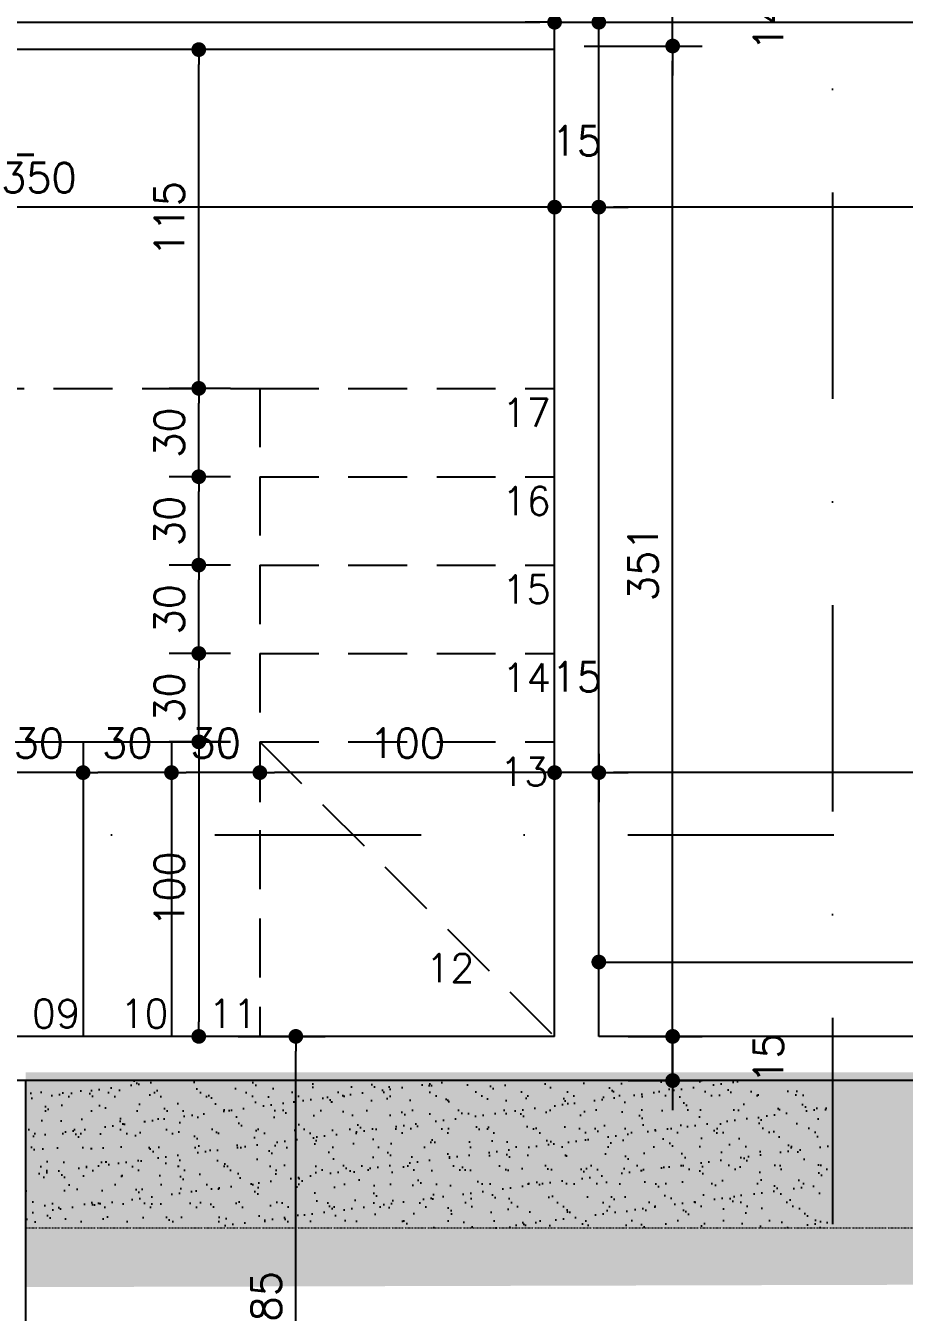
# Model space of a CAD drawing. Header units: inches. Extents: x 580771 to 672494, y 7715997 to 7829530.
# Drawn here: x 653382.7 to 653680.8, y 7728290 to 7728726.7 of the extents above; entities that cross this region are included whole.
import ezdxf

# ---------------------------------------------------------------- set-up
doc = ezdxf.new("R2010")
doc.units = ezdxf.units.IN
doc.header["$MEASUREMENT"] = 0
doc.header["$PDMODE"] = 2
doc.linetypes.add('DASHDOTX2', pattern=[2, 1, -0.5, 0, -0.5])
doc.linetypes.add('DASHED2', pattern=[0.375, 0.25, -0.125])
for name, color, linetype in [('04', 4, 'Continuous'), ('1-ARQ-2', 2, 'Continuous'), ('ARQ-2', 2, 'Continuous'), ('Layer1', 1, 'Continuous'), ('Layer3', 3, 'Continuous'), ('NIVEL', 2, 'Continuous'), ('P01', 1, 'Continuous'), ('parede', 6, 'Continuous'), ('VEGETAÇÃO1', 96, 'Continuous')]:
    doc.layers.add(name, color=color, linetype=linetype)
doc.layers.add('MURO', color=3, linetype='Continuous', lineweight=0)
doc.styles.add('R80E50', font='romans.shx', dxfattribs={"height": 10})
doc.styles.add('ROMANS', font='romans', dxfattribs={"height": 0.2})
doc.dimstyles.new('ARQ50', dxfattribs={"dimscale": 50, "dimtxt": 10, "dimasz": 0.1, "dimexe": 0.2, "dimexo": 0.2, "dimgap": 0.1, "dimtad": 1, "dimdec": 0, "dimzin": 12, "dimdsep": 46, "dimtxsty": 'R80E50', "dimblk1": 'DOT', "dimblk2": 'DOT', "dimsah": 1, "dimcen": 0.4, "dimclrd": 15, "dimclre": 15, "dimclrt": 3, "dimadec": 0, "dimazin": 0, "dimtfac": 1, "dimtdec": 0, "dimtmove": 2, "dimatfit": 3, "dimldrblk": 'DOT', "dimfxl": 0.2, "dimtolj": 1, "dimtzin": 12, "dimarcsym": 0})
pattern_1 = [(37.5, (0, -41893.459), (-0.3149667905, 9.634118845), [0, -7.6, 0, -8.5, 0, -8.125]), (7.5, (0, -41893.459), (8.848883526, 14.110730326), [0, -4.1, 0, -6.85, 0, -2.625]), (327.5, (-6.15, -41893.459), (15.570709309, 0.028295268), [0, -2.5, 0, -9, 0, -11.75]), (317.5, (-6.15, -41893.459), (15.030633023, 4.388377825), [0, -1.25, 0, -5.9, 0, -6.75])]
pattern_2 = [(37.5, (-15995.2145, 6522.265), (-0.3149667905, 9.634118845), [0, -7.6, 0, -8.5, 0, -8.125]), (7.5, (-15995.215, 6522.265), (8.848883526, 14.110730326), [0, -4.1, 0, -6.85, 0, -2.625]), (327.5, (-16001.3645, 6522.265), (15.570709309, 0.028295268), [0, -2.5, 0, -9, 0, -11.75]), (317.5, (-16001.365, 6522.265), (15.030633023, 4.388377825), [0, -1.25, 0, -5.9, 0, -6.75])]

# ---------------------------------------------------------------- blocks, each defined once
blk = doc.blocks.new('_DOT')
at = {"color": 0, "linetype": 'ByBlock'}
blk.add_line((-0.5, 0), (-1, 0), dxfattribs=at)
at = {"color": 0, "linetype": 'ByBlock', "const_width": 0.5}
blk.add_lwpolyline([(-0.25, 0, 1), (0.25, 0, 1)], format="xyb", close=True, dxfattribs=at)
blk = doc.blocks.new('*D217')
at = {"color": 15, "lineweight": -2, "transparency": 16777216}
for p, q in [((653577.19, 7728648.61), (653577.19, 7728675.13)), ((654392.19, 7728648.61), (654392.19, 7728675.13)), ((654387.19, 7728665.13), (653582.19, 7728665.13))]:
    blk.add_line(p, q, dxfattribs=at)
at = {"layer": 'Defpoints', "color": 0, "transparency": 16777216}
for p in [(653577.19, 7728665.13), (653577.19, 7728638.61), (654392.19, 7728638.61)]:
    blk.add_point(p, dxfattribs=at)
at = {"color": 15, "lineweight": -2, "transparency": 16777216, "xscale": 5, "yscale": 5, "zscale": 5, "rotation": 180}
blk.add_blockref('_DOT', (653577.19, 7728665.13), dxfattribs=at)
at = {"color": 15, "lineweight": -2, "transparency": 16777216, "xscale": 5, "yscale": 5, "zscale": 5}
blk.add_blockref('_DOT', (654392.19, 7728665.13), dxfattribs=at)
at = {"color": 3, "transparency": 16777216, "insert": (653984.69, 7728675.13), "char_height": 10, "attachment_point": 5, "style": 'R80E50'}
blk.add_mtext('\\A1;815', dxfattribs=at)
blk = doc.blocks.new('*D174')
at = {"color": 15, "lineweight": -2, "transparency": 16777216}
for p, q in [((653562.19, 7728648.61), (653562.19, 7728675.13)), ((653577.19, 7728648.61), (653577.19, 7728675.13)), ((653557.19, 7728665.13), (653552.19, 7728665.13)), ((653577.19, 7728665.13), (653562.19, 7728665.13)), ((653582.19, 7728665.13), (653587.19, 7728665.13))]:
    blk.add_line(p, q, dxfattribs=at)
at = {"layer": 'Defpoints', "color": 0, "transparency": 16777216}
for p in [(653562.19, 7728665.13), (653562.19, 7728638.61), (653577.19, 7728638.61)]:
    blk.add_point(p, dxfattribs=at)
at = {"color": 15, "lineweight": -2, "transparency": 16777216, "xscale": 5, "yscale": 5, "zscale": 5}
blk.add_blockref('_DOT', (653562.19, 7728665.13), dxfattribs=at)
at = {"color": 15, "lineweight": -2, "transparency": 16777216, "xscale": 5, "yscale": 5, "zscale": 5, "rotation": 180}
blk.add_blockref('_DOT', (653577.19, 7728665.13), dxfattribs=at)
at = {"color": 3, "transparency": 16777216, "insert": (653569.69, 7728687.63), "char_height": 10, "attachment_point": 5, "style": 'R80E50'}
blk.add_mtext('\\A1;15', dxfattribs=at)
blk = doc.blocks.new('*D175')
at = {"color": 15, "lineweight": -2, "transparency": 16777216}
for p, q in [((653212.19, 7728613.61), (653212.19, 7728675.13)), ((653562.19, 7728648.61), (653562.19, 7728675.13)), ((653557.19, 7728665.13), (653217.19, 7728665.13))]:
    blk.add_line(p, q, dxfattribs=at)
at = {"layer": 'Defpoints', "color": 0, "transparency": 16777216}
for p in [(653212.19, 7728665.13), (653562.19, 7728638.61), (653212.19, 7728603.61)]:
    blk.add_point(p, dxfattribs=at)
at = {"color": 15, "lineweight": -2, "transparency": 16777216, "xscale": 5, "yscale": 5, "zscale": 5, "rotation": 180}
blk.add_blockref('_DOT', (653212.19, 7728665.13), dxfattribs=at)
at = {"color": 15, "lineweight": -2, "transparency": 16777216, "xscale": 5, "yscale": 5, "zscale": 5}
blk.add_blockref('_DOT', (653562.19, 7728665.13), dxfattribs=at)
at = {"color": 3, "transparency": 16777216, "insert": (653387.19, 7728675.13), "char_height": 10, "attachment_point": 5, "style": 'R80E50'}
blk.add_mtext('\\A1;350', dxfattribs=at)
blk = doc.blocks.new('*D178')
at = {"layer": 'Defpoints', "color": 0, "transparency": 16777216}
for p in [(653562.19, 7728727.9), (652697.19, 7728696.44), (653562.19, 7728681.44)]:
    blk.add_point(p, dxfattribs=at)
at = {"layer": 'NIVEL', "color": 15, "lineweight": -2, "transparency": 16777216}
for p, q in [((652697.19, 7728706.44), (652697.19, 7728737.9)), ((653562.19, 7728691.44), (653562.19, 7728737.9)), ((652702.19, 7728727.9), (653557.19, 7728727.9))]:
    blk.add_line(p, q, dxfattribs=at)
at = {"layer": 'NIVEL', "color": 15, "lineweight": -2, "transparency": 16777216, "xscale": 5, "yscale": 5, "zscale": 5, "rotation": 180}
blk.add_blockref('_DOT', (652697.19, 7728727.9), dxfattribs=at)
at = {"layer": 'NIVEL', "color": 15, "lineweight": -2, "transparency": 16777216, "xscale": 5, "yscale": 5, "zscale": 5}
blk.add_blockref('_DOT', (653562.19, 7728727.9), dxfattribs=at)
at = {"layer": 'NIVEL', "color": 3, "transparency": 16777216, "insert": (653129.69, 7728737.9), "char_height": 10, "attachment_point": 5, "style": 'R80E50'}
blk.add_mtext('\\A1;865', dxfattribs=at)
blk = doc.blocks.new('*D179')
at = {"layer": 'Defpoints', "color": 0, "transparency": 16777216}
for p in [(653577.19, 7728727.9), (653577.19, 7728696.44), (653562.19, 7728681.44)]:
    blk.add_point(p, dxfattribs=at)
at = {"layer": 'NIVEL', "color": 15, "lineweight": -2, "transparency": 16777216}
for p, q in [((653562.19, 7728691.44), (653562.19, 7728737.9)), ((653577.19, 7728706.44), (653577.19, 7728737.9)), ((653557.19, 7728727.9), (653552.19, 7728727.9)), ((653562.19, 7728727.9), (653577.19, 7728727.9)), ((653582.19, 7728727.9), (653587.19, 7728727.9))]:
    blk.add_line(p, q, dxfattribs=at)
at = {"layer": 'NIVEL', "color": 15, "lineweight": -2, "transparency": 16777216, "xscale": 5, "yscale": 5, "zscale": 5}
blk.add_blockref('_DOT', (653562.19, 7728727.9), dxfattribs=at)
at = {"layer": 'NIVEL', "color": 15, "lineweight": -2, "transparency": 16777216, "xscale": 5, "yscale": 5, "zscale": 5, "rotation": 180}
blk.add_blockref('_DOT', (653577.19, 7728727.9), dxfattribs=at)
at = {"layer": 'NIVEL', "color": 3, "transparency": 16777216, "insert": (653569.69, 7728750.4), "char_height": 10, "attachment_point": 5, "style": 'R80E50'}
blk.add_mtext('\\A1;15', dxfattribs=at)
blk = doc.blocks.new('*D120')
at = {"layer": 'Defpoints', "color": 0, "transparency": 16777216}
for p in [(653842.19, 7728727.9), (653842.19, 7728726.44), (653577.19, 7728696.44)]:
    blk.add_point(p, dxfattribs=at)
at = {"layer": 'NIVEL', "color": 15, "lineweight": -2, "transparency": 16777216}
for p, q in [((653577.19, 7728706.44), (653577.19, 7728737.9)), ((653842.19, 7728736.44), (653842.19, 7728737.9)), ((653582.19, 7728727.9), (653837.19, 7728727.9))]:
    blk.add_line(p, q, dxfattribs=at)
at = {"layer": 'NIVEL', "color": 15, "lineweight": -2, "transparency": 16777216, "xscale": 5, "yscale": 5, "zscale": 5, "rotation": 180}
blk.add_blockref('_DOT', (653577.19, 7728727.9), dxfattribs=at)
at = {"layer": 'NIVEL', "color": 15, "lineweight": -2, "transparency": 16777216, "xscale": 5, "yscale": 5, "zscale": 5}
blk.add_blockref('_DOT', (653842.19, 7728727.9), dxfattribs=at)
at = {"layer": 'NIVEL', "color": 3, "transparency": 16777216, "insert": (653709.69, 7728737.9), "char_height": 10, "attachment_point": 5, "style": 'R80E50'}
blk.add_mtext('\\A1;265', dxfattribs=at)
blk = doc.blocks.new('*D108')
at = {"layer": 'Defpoints', "color": 0, "transparency": 16777216}
for p in [(653577.19, 7728489.52), (654287.19, 7728483.61), (653577.19, 7728473.16)]:
    blk.add_point(p, dxfattribs=at)
at = {"layer": 'NIVEL', "color": 15, "lineweight": -2, "transparency": 16777216}
for p, q in [((653577.19, 7728479.52), (653577.19, 7728463.16)), ((654282.19, 7728473.16), (653582.19, 7728473.16)), ((654287.19, 7728473.61), (654287.19, 7728463.16))]:
    blk.add_line(p, q, dxfattribs=at)
at = {"layer": 'NIVEL', "color": 15, "lineweight": -2, "transparency": 16777216, "xscale": 5, "yscale": 5, "zscale": 5, "rotation": 180}
blk.add_blockref('_DOT', (653577.19, 7728473.16), dxfattribs=at)
at = {"layer": 'NIVEL', "color": 15, "lineweight": -2, "transparency": 16777216, "xscale": 5, "yscale": 5, "zscale": 5}
blk.add_blockref('_DOT', (654287.19, 7728473.16), dxfattribs=at)
at = {"layer": 'NIVEL', "color": 3, "transparency": 16777216, "insert": (653932.19, 7728483.16), "char_height": 10, "attachment_point": 5, "style": 'R80E50'}
blk.add_mtext('\\A1;710', dxfattribs=at)
blk = doc.blocks.new('*D109')
at = {"layer": 'Defpoints', "color": 0, "transparency": 16777216}
for p in [(653577.19, 7728489.52), (653562.19, 7728473.16), (653562.19, 7728459.2)]:
    blk.add_point(p, dxfattribs=at)
at = {"layer": 'NIVEL', "color": 15, "lineweight": -2, "transparency": 16777216}
for p, q in [((653562.19, 7728469.2), (653562.19, 7728483.16)), ((653577.19, 7728479.52), (653577.19, 7728463.16)), ((653557.19, 7728473.16), (653552.19, 7728473.16)), ((653577.19, 7728473.16), (653562.19, 7728473.16)), ((653582.19, 7728473.16), (653587.19, 7728473.16))]:
    blk.add_line(p, q, dxfattribs=at)
at = {"layer": 'NIVEL', "color": 15, "lineweight": -2, "transparency": 16777216, "xscale": 5, "yscale": 5, "zscale": 5}
blk.add_blockref('_DOT', (653562.19, 7728473.16), dxfattribs=at)
at = {"layer": 'NIVEL', "color": 15, "lineweight": -2, "transparency": 16777216, "xscale": 5, "yscale": 5, "zscale": 5, "rotation": 180}
blk.add_blockref('_DOT', (653577.19, 7728473.16), dxfattribs=at)
at = {"layer": 'NIVEL', "color": 3, "transparency": 16777216, "insert": (653569.69, 7728505.66), "char_height": 10, "attachment_point": 5, "style": 'R80E50'}
blk.add_mtext('\\A1;15', dxfattribs=at)
blk = doc.blocks.new('*D110')
at = {"layer": 'Defpoints', "color": 0, "transparency": 16777216}
for p in [(653462.19, 7728483.61), (653462.19, 7728473.16), (653562.19, 7728459.2)]:
    blk.add_point(p, dxfattribs=at)
at = {"layer": 'NIVEL', "color": 15, "lineweight": -2, "transparency": 16777216}
for p, q in [((653562.19, 7728469.2), (653562.19, 7728483.16)), ((653462.19, 7728473.61), (653462.19, 7728463.16)), ((653557.19, 7728473.16), (653467.19, 7728473.16))]:
    blk.add_line(p, q, dxfattribs=at)
at = {"layer": 'NIVEL', "color": 15, "lineweight": -2, "transparency": 16777216, "xscale": 5, "yscale": 5, "zscale": 5, "rotation": 180}
blk.add_blockref('_DOT', (653462.19, 7728473.16), dxfattribs=at)
at = {"layer": 'NIVEL', "color": 15, "lineweight": -2, "transparency": 16777216, "xscale": 5, "yscale": 5, "zscale": 5}
blk.add_blockref('_DOT', (653562.19, 7728473.16), dxfattribs=at)
at = {"layer": 'NIVEL', "color": 3, "transparency": 16777216, "insert": (653512.19, 7728483.16), "char_height": 10, "attachment_point": 5, "style": 'R80E50'}
blk.add_mtext('\\A1;100', dxfattribs=at)
blk = doc.blocks.new('*D111')
at = {"layer": 'Defpoints', "color": 0, "transparency": 16777216}
for p in [(653432.19, 7728483.61), (653462.19, 7728483.61), (653432.19, 7728473.16)]:
    blk.add_point(p, dxfattribs=at)
at = {"layer": 'NIVEL', "color": 15, "lineweight": -2, "transparency": 16777216}
for p, q in [((653432.19, 7728473.61), (653432.19, 7728463.16)), ((653457.19, 7728473.16), (653437.19, 7728473.16)), ((653462.19, 7728473.61), (653462.19, 7728463.16))]:
    blk.add_line(p, q, dxfattribs=at)
at = {"layer": 'NIVEL', "color": 15, "lineweight": -2, "transparency": 16777216, "xscale": 5, "yscale": 5, "zscale": 5, "rotation": 180}
blk.add_blockref('_DOT', (653432.19, 7728473.16), dxfattribs=at)
at = {"layer": 'NIVEL', "color": 15, "lineweight": -2, "transparency": 16777216, "xscale": 5, "yscale": 5, "zscale": 5}
blk.add_blockref('_DOT', (653462.19, 7728473.16), dxfattribs=at)
at = {"layer": 'NIVEL', "color": 3, "transparency": 16777216, "insert": (653447.19, 7728483.16), "char_height": 10, "attachment_point": 5, "style": 'R80E50'}
blk.add_mtext('\\A1;30', dxfattribs=at)
blk = doc.blocks.new('*D147')
at = {"layer": 'Defpoints', "color": 0, "transparency": 16777216}
for p in [(655247.19, 7728408.86), (653577.19, 7728383.61), (655247.19, 7728383.61)]:
    blk.add_point(p, dxfattribs=at)
at = {"layer": 'NIVEL', "color": 15, "lineweight": -2, "transparency": 16777216}
for p, q in [((653577.19, 7728393.61), (653577.19, 7728418.86)), ((655247.19, 7728393.61), (655247.19, 7728418.86)), ((653582.19, 7728408.86), (655242.19, 7728408.86))]:
    blk.add_line(p, q, dxfattribs=at)
at = {"layer": 'NIVEL', "color": 15, "lineweight": -2, "transparency": 16777216, "xscale": 5, "yscale": 5, "zscale": 5, "rotation": 180}
blk.add_blockref('_DOT', (653577.19, 7728408.86), dxfattribs=at)
at = {"layer": 'NIVEL', "color": 15, "lineweight": -2, "transparency": 16777216, "xscale": 5, "yscale": 5, "zscale": 5}
blk.add_blockref('_DOT', (655247.19, 7728408.86), dxfattribs=at)
at = {"layer": 'NIVEL', "color": 3, "transparency": 16777216, "insert": (654496.49, 7728418.86), "char_height": 10, "attachment_point": 5, "style": 'R80E50'}
blk.add_mtext('\\A1;1670', dxfattribs=at)
blk = doc.blocks.new('*D142')
at = {"layer": 'Defpoints', "color": 0, "transparency": 16777216}
for p in [(653402.19, 7728483.61), (653432.19, 7728483.61), (653402.19, 7728473.16)]:
    blk.add_point(p, dxfattribs=at)
at = {"layer": 'NIVEL', "color": 15, "lineweight": -2, "transparency": 16777216}
for p, q in [((653402.19, 7728473.61), (653402.19, 7728463.16)), ((653427.19, 7728473.16), (653407.19, 7728473.16)), ((653432.19, 7728473.61), (653432.19, 7728463.16))]:
    blk.add_line(p, q, dxfattribs=at)
at = {"layer": 'NIVEL', "color": 15, "lineweight": -2, "transparency": 16777216, "xscale": 5, "yscale": 5, "zscale": 5, "rotation": 180}
blk.add_blockref('_DOT', (653402.19, 7728473.16), dxfattribs=at)
at = {"layer": 'NIVEL', "color": 15, "lineweight": -2, "transparency": 16777216, "xscale": 5, "yscale": 5, "zscale": 5}
blk.add_blockref('_DOT', (653432.19, 7728473.16), dxfattribs=at)
at = {"layer": 'NIVEL', "color": 3, "transparency": 16777216, "insert": (653417.19, 7728483.16), "char_height": 10, "attachment_point": 5, "style": 'R80E50'}
blk.add_mtext('\\A1;30', dxfattribs=at)
blk = doc.blocks.new('*D143')
at = {"layer": 'Defpoints', "color": 0, "transparency": 16777216}
for p in [(653372.19, 7728483.61), (653402.19, 7728483.61), (653372.19, 7728473.16)]:
    blk.add_point(p, dxfattribs=at)
at = {"layer": 'NIVEL', "color": 15, "lineweight": -2, "transparency": 16777216}
for p, q in [((653372.19, 7728473.61), (653372.19, 7728463.16)), ((653397.19, 7728473.16), (653377.19, 7728473.16)), ((653402.19, 7728473.61), (653402.19, 7728463.16))]:
    blk.add_line(p, q, dxfattribs=at)
at = {"layer": 'NIVEL', "color": 15, "lineweight": -2, "transparency": 16777216, "xscale": 5, "yscale": 5, "zscale": 5, "rotation": 180}
blk.add_blockref('_DOT', (653372.19, 7728473.16), dxfattribs=at)
at = {"layer": 'NIVEL', "color": 15, "lineweight": -2, "transparency": 16777216, "xscale": 5, "yscale": 5, "zscale": 5}
blk.add_blockref('_DOT', (653402.19, 7728473.16), dxfattribs=at)
at = {"layer": 'NIVEL', "color": 3, "transparency": 16777216, "insert": (653387.19, 7728483.16), "char_height": 10, "attachment_point": 5, "style": 'R80E50'}
blk.add_mtext('\\A1;30', dxfattribs=at)
blk = doc.blocks.new('*D1069')
at = {"layer": 'Defpoints', "color": 0, "transparency": 16777216}
for p in [(653577.19, 7728383.61), (653577.19, 7728368.61), (653602.25, 7728368.61)]:
    blk.add_point(p, dxfattribs=at)
at = {"layer": 'NIVEL', "color": 15, "lineweight": -2, "transparency": 16777216}
for p, q in [((653602.25, 7728388.61), (653602.25, 7728393.61)), ((653587.19, 7728383.61), (653612.25, 7728383.61)), ((653602.25, 7728383.61), (653602.25, 7728368.61)), ((653587.19, 7728368.61), (653612.25, 7728368.61)), ((653602.25, 7728363.61), (653602.25, 7728358.61))]:
    blk.add_line(p, q, dxfattribs=at)
at = {"layer": 'NIVEL', "color": 15, "lineweight": -2, "transparency": 16777216, "xscale": 5, "yscale": 5, "zscale": 5}
for p, rotation in [((653602.25, 7728383.61), 270), ((653602.25, 7728368.61), 90)]:
    blk.add_blockref('_DOT', p, dxfattribs=dict(at, rotation=rotation))
at = {"layer": 'NIVEL', "color": 3, "transparency": 16777216, "insert": (653634.75, 7728376.11), "char_height": 10, "attachment_point": 5, "rotation": 90, "style": 'R80E50'}
blk.add_mtext('\\A1;15', dxfattribs=at)
blk = doc.blocks.new('*D1055')
at = {"layer": 'Defpoints', "color": 0, "transparency": 16777216}
for p in [(653562.19, 7728719.83), (653602.25, 7728719.83), (653577.19, 7728368.61)]:
    blk.add_point(p, dxfattribs=at)
at = {"layer": 'NIVEL', "color": 15, "lineweight": -2, "transparency": 16777216}
for p, q in [((653572.19, 7728719.83), (653612.25, 7728719.83)), ((653602.25, 7728373.61), (653602.25, 7728714.83)), ((653587.19, 7728368.61), (653612.25, 7728368.61))]:
    blk.add_line(p, q, dxfattribs=at)
at = {"layer": 'NIVEL', "color": 15, "lineweight": -2, "transparency": 16777216, "xscale": 5, "yscale": 5, "zscale": 5}
for p, rotation in [((653602.25, 7728719.83), 90), ((653602.25, 7728368.61), 270)]:
    blk.add_blockref('_DOT', p, dxfattribs=dict(at, rotation=rotation))
at = {"layer": 'NIVEL', "color": 3, "transparency": 16777216, "insert": (653592.25, 7728544.22), "char_height": 10, "attachment_point": 5, "rotation": 90, "style": 'R80E50'}
blk.add_mtext('\\A1;351', dxfattribs=at)
blk = doc.blocks.new('*D1056')
at = {"layer": 'Defpoints', "color": 0, "transparency": 16777216}
for p in [(653577.19, 7728733.61), (653602.25, 7728733.61), (653562.19, 7728719.83)]:
    blk.add_point(p, dxfattribs=at)
at = {"layer": 'NIVEL', "color": 15, "lineweight": -2, "transparency": 16777216}
for p, q in [((653602.25, 7728738.61), (653602.25, 7728743.61)), ((653587.19, 7728733.61), (653612.25, 7728733.61)), ((653602.25, 7728719.83), (653602.25, 7728733.61)), ((653572.19, 7728719.83), (653612.25, 7728719.83)), ((653602.25, 7728714.83), (653602.25, 7728709.83))]:
    blk.add_line(p, q, dxfattribs=at)
at = {"layer": 'NIVEL', "color": 15, "lineweight": -2, "transparency": 16777216, "xscale": 5, "yscale": 5, "zscale": 5}
for p, rotation in [((653602.25, 7728733.61), 270), ((653602.25, 7728719.83), 90)]:
    blk.add_blockref('_DOT', p, dxfattribs=dict(at, rotation=rotation))
at = {"layer": 'NIVEL', "color": 3, "transparency": 16777216, "insert": (653634.75, 7728726.72), "char_height": 10, "attachment_point": 5, "rotation": 90, "style": 'R80E50'}
blk.add_mtext('\\A1;14', dxfattribs=at)
blk = doc.blocks.new('*D1089')
at = {"layer": 'Defpoints', "color": 0, "transparency": 16777216}
for p in [(653462.19, 7728483.61), (653441.45, 7728383.61), (653462.19, 7728383.61)]:
    blk.add_point(p, dxfattribs=at)
at = {"layer": 'NIVEL', "color": 15, "lineweight": -2, "transparency": 16777216}
for p, q in [((653452.19, 7728483.61), (653431.45, 7728483.61)), ((653441.45, 7728478.61), (653441.45, 7728388.61)), ((653452.19, 7728383.61), (653431.45, 7728383.61))]:
    blk.add_line(p, q, dxfattribs=at)
at = {"layer": 'NIVEL', "color": 15, "lineweight": -2, "transparency": 16777216, "xscale": 5, "yscale": 5, "zscale": 5}
for p, rotation in [((653441.45, 7728483.61), 90), ((653441.45, 7728383.61), 270)]:
    blk.add_blockref('_DOT', p, dxfattribs=dict(at, rotation=rotation))
at = {"layer": 'NIVEL', "color": 3, "transparency": 16777216, "insert": (653431.45, 7728433.61), "char_height": 10, "attachment_point": 5, "rotation": 90, "style": 'R80E50'}
blk.add_mtext('\\A1;100', dxfattribs=at)
blk = doc.blocks.new('*D1090')
at = {"layer": 'Defpoints', "color": 0, "transparency": 16777216}
for p in [(653441.45, 7728513.61), (653462.19, 7728513.61), (653462.19, 7728483.61)]:
    blk.add_point(p, dxfattribs=at)
at = {"layer": 'NIVEL', "color": 15, "lineweight": -2, "transparency": 16777216}
for p, q in [((653452.19, 7728513.61), (653431.45, 7728513.61)), ((653441.45, 7728488.61), (653441.45, 7728508.61)), ((653452.19, 7728483.61), (653431.45, 7728483.61))]:
    blk.add_line(p, q, dxfattribs=at)
at = {"layer": 'NIVEL', "color": 15, "lineweight": -2, "transparency": 16777216, "xscale": 5, "yscale": 5, "zscale": 5}
for p, rotation in [((653441.45, 7728513.61), 90), ((653441.45, 7728483.61), 270)]:
    blk.add_blockref('_DOT', p, dxfattribs=dict(at, rotation=rotation))
at = {"layer": 'NIVEL', "color": 3, "transparency": 16777216, "insert": (653431.45, 7728498.61), "char_height": 10, "attachment_point": 5, "rotation": 90, "style": 'R80E50'}
blk.add_mtext('\\A1;30', dxfattribs=at)
blk = doc.blocks.new('*D1091')
at = {"layer": 'Defpoints', "color": 0, "transparency": 16777216}
for p in [(653441.45, 7728543.61), (653462.19, 7728543.61), (653462.19, 7728513.61)]:
    blk.add_point(p, dxfattribs=at)
at = {"layer": 'NIVEL', "color": 15, "lineweight": -2, "transparency": 16777216}
for p, q in [((653452.19, 7728543.61), (653431.45, 7728543.61)), ((653441.45, 7728518.61), (653441.45, 7728538.61)), ((653452.19, 7728513.61), (653431.45, 7728513.61))]:
    blk.add_line(p, q, dxfattribs=at)
at = {"layer": 'NIVEL', "color": 15, "lineweight": -2, "transparency": 16777216, "xscale": 5, "yscale": 5, "zscale": 5}
for p, rotation in [((653441.45, 7728543.61), 90), ((653441.45, 7728513.61), 270)]:
    blk.add_blockref('_DOT', p, dxfattribs=dict(at, rotation=rotation))
at = {"layer": 'NIVEL', "color": 3, "transparency": 16777216, "insert": (653431.45, 7728528.61), "char_height": 10, "attachment_point": 5, "rotation": 90, "style": 'R80E50'}
blk.add_mtext('\\A1;30', dxfattribs=at)
blk = doc.blocks.new('*D1092')
at = {"layer": 'Defpoints', "color": 0, "transparency": 16777216}
for p in [(653441.45, 7728573.61), (653462.19, 7728573.61), (653462.19, 7728543.61)]:
    blk.add_point(p, dxfattribs=at)
at = {"layer": 'NIVEL', "color": 15, "lineweight": -2, "transparency": 16777216}
for p, q in [((653452.19, 7728573.61), (653431.45, 7728573.61)), ((653441.45, 7728548.61), (653441.45, 7728568.61)), ((653452.19, 7728543.61), (653431.45, 7728543.61))]:
    blk.add_line(p, q, dxfattribs=at)
at = {"layer": 'NIVEL', "color": 15, "lineweight": -2, "transparency": 16777216, "xscale": 5, "yscale": 5, "zscale": 5}
for p, rotation in [((653441.45, 7728573.61), 90), ((653441.45, 7728543.61), 270)]:
    blk.add_blockref('_DOT', p, dxfattribs=dict(at, rotation=rotation))
at = {"layer": 'NIVEL', "color": 3, "transparency": 16777216, "insert": (653431.45, 7728558.61), "char_height": 10, "attachment_point": 5, "rotation": 90, "style": 'R80E50'}
blk.add_mtext('\\A1;30', dxfattribs=at)
blk = doc.blocks.new('*D1093')
at = {"layer": 'Defpoints', "color": 0, "transparency": 16777216}
for p in [(653441.45, 7728603.61), (653462.19, 7728603.61), (653462.19, 7728573.61)]:
    blk.add_point(p, dxfattribs=at)
at = {"layer": 'NIVEL', "color": 15, "lineweight": -2, "transparency": 16777216}
for p, q in [((653452.19, 7728603.61), (653431.45, 7728603.61)), ((653441.45, 7728578.61), (653441.45, 7728598.61)), ((653452.19, 7728573.61), (653431.45, 7728573.61))]:
    blk.add_line(p, q, dxfattribs=at)
at = {"layer": 'NIVEL', "color": 15, "lineweight": -2, "transparency": 16777216, "xscale": 5, "yscale": 5, "zscale": 5}
for p, rotation in [((653441.45, 7728603.61), 90), ((653441.45, 7728573.61), 270)]:
    blk.add_blockref('_DOT', p, dxfattribs=dict(at, rotation=rotation))
at = {"layer": 'NIVEL', "color": 3, "transparency": 16777216, "insert": (653431.45, 7728588.61), "char_height": 10, "attachment_point": 5, "rotation": 90, "style": 'R80E50'}
blk.add_mtext('\\A1;30', dxfattribs=at)
blk = doc.blocks.new('*D1094')
at = {"layer": 'Defpoints', "color": 0, "transparency": 16777216}
for p in [(653441.45, 7728718.61), (653462.19, 7728718.61), (653462.19, 7728603.61)]:
    blk.add_point(p, dxfattribs=at)
at = {"layer": 'NIVEL', "color": 15, "lineweight": -2, "transparency": 16777216}
for p, q in [((653452.19, 7728718.61), (653431.45, 7728718.61)), ((653441.45, 7728608.61), (653441.45, 7728713.61)), ((653452.19, 7728603.61), (653431.45, 7728603.61))]:
    blk.add_line(p, q, dxfattribs=at)
at = {"layer": 'NIVEL', "color": 15, "lineweight": -2, "transparency": 16777216, "xscale": 5, "yscale": 5, "zscale": 5}
for p, rotation in [((653441.45, 7728718.61), 90), ((653441.45, 7728603.61), 270)]:
    blk.add_blockref('_DOT', p, dxfattribs=dict(at, rotation=rotation))
at = {"layer": 'NIVEL', "color": 3, "transparency": 16777216, "insert": (653431.45, 7728661.11), "char_height": 10, "attachment_point": 5, "rotation": 90, "style": 'R80E50'}
blk.add_mtext('\\A1;115', dxfattribs=at)
blk = doc.blocks.new('*D1174')
at = {"layer": 'Defpoints', "color": 0, "transparency": 16777216}
for p in [(653444.79, 7728383.61), (653474.37, 7728383.61), (653569.15, 7728198.61)]:
    blk.add_point(p, dxfattribs=at)
at = {"layer": 'NIVEL', "color": 15, "lineweight": -2, "transparency": 16777216}
for p, q in [((653454.79, 7728383.61), (653484.37, 7728383.61)), ((653474.37, 7728203.61), (653474.37, 7728378.61)), ((653559.15, 7728198.61), (653464.37, 7728198.61))]:
    blk.add_line(p, q, dxfattribs=at)
at = {"layer": 'NIVEL', "color": 15, "lineweight": -2, "transparency": 16777216, "xscale": 5, "yscale": 5, "zscale": 5}
for p, rotation in [((653474.37, 7728383.61), 90), ((653474.37, 7728198.61), 270)]:
    blk.add_blockref('_DOT', p, dxfattribs=dict(at, rotation=rotation))
at = {"layer": 'NIVEL', "color": 3, "transparency": 16777216, "insert": (653464.37, 7728291.11), "char_height": 10, "attachment_point": 5, "rotation": 90, "style": 'R80E50'}
blk.add_mtext('\\A1;185', dxfattribs=at)

msp = doc.modelspace()

# ---------------------------------------------------------------- hatches: boundary and pattern name
at = {"layer": 'VEGETAÇÃO1'}
h = msp.add_hatch(dxfattribs=at)
h.set_pattern_fill('AR-SAND', color=256, scale=5, style=0)
h.set_pattern_definition(pattern_2)
h.paths.add_polyline_path([(656219.712, 7729077.188), (653247.193, 7729077.188), (653247.193, 7729018.11), (656219.712, 7729018.11)])
h.paths.add_polyline_path([(653172.092, 7727708.921), (653620.827, 7727708.921), (653620.827, 7727781.714), (653172.092, 7727781.714)], flags=9)
h.paths.add_polyline_path([(654089.672, 7727765.482), (654575.264, 7727765.482), (654575.264, 7727838.274), (654089.672, 7727838.274)], flags=9)
h.paths.add_polyline_path([(654168.845, 7728479.622), (654654.438, 7728479.622), (654654.438, 7728552.415), (654168.845, 7728552.415)], flags=9)
h.paths.add_polyline_path([(652953.962, 7728488.927), (653402.697, 7728488.927), (653402.697, 7728561.72), (652953.962, 7728561.72)], flags=9)
h.paths.add_polyline_path([(654111.314, 7727852.972), (654558.576, 7727852.972), (654558.576, 7727950.472), (654111.314, 7727950.472)], flags=9)
h.paths.add_polyline_path([(653196.039, 7727793.669), (653646.396, 7727793.669), (653646.396, 7727891.169), (653196.039, 7727891.169)], flags=9)
h.paths.add_polyline_path([(652982.593, 7728563.801), (653429.855, 7728563.801), (653429.855, 7728661.301), (652982.593, 7728661.301)], flags=9)
h.paths.add_polyline_path([(654217.81, 7728559.254), (654646.5, 7728559.254), (654646.5, 7728656.754), (654217.81, 7728656.754)], flags=9)
h = msp.add_hatch(dxfattribs=at)
h.set_pattern_fill('AR-SAND', color=256, scale=5, style=0)
h.set_pattern_definition(pattern_2)
h.paths.add_polyline_path([(656372.876, 7728304.935), (655842.29, 7728303.525), (655842.741, 7728133.605), (655842.741, 7727948.605), (656007.741, 7727948.605), (656007.741, 7727668.605), (656499.083, 7727668.605)])
h.paths.add_polyline_path([(654168.845, 7728479.622), (654654.438, 7728479.622), (654654.438, 7728552.415), (654168.845, 7728552.415)], flags=9)
h.paths.add_polyline_path([(652953.962, 7728488.927), (653402.697, 7728488.927), (653402.697, 7728561.72), (652953.962, 7728561.72)], flags=9)
h.paths.add_polyline_path([(652982.593, 7728563.801), (653429.855, 7728563.801), (653429.855, 7728661.301), (652982.593, 7728661.301)], flags=9)
h.paths.add_polyline_path([(654217.81, 7728559.254), (654646.5, 7728559.254), (654646.5, 7728656.754), (654217.81, 7728656.754)], flags=9)
h = msp.add_hatch(dxfattribs=at)
h.set_pattern_fill('AR-SAND', color=256, scale=5, style=0)
h.set_pattern_definition([(37.5, (-20641.482, 6523.768), (-0.3149667905, 9.634118845), [0, -7.6, 0, -8.5, 0, -8.125]), (7.5, (-20641.482, 6523.768), (8.848883526, 14.110730326), [0, -4.1, 0, -6.85, 0, -2.625]), (327.5, (-20647.632, 6523.768), (15.570709309, 0.028295268), [0, -2.5, 0, -9, 0, -11.75]), (317.5, (-20647.632, 6523.768), (15.030633023, 4.388377825), [0, -1.25, 0, -5.9, 0, -6.75])])
h.paths.add_polyline_path([(656359.992, 7728371.404), (653382.742, 7728371.404), (653382.742, 7728298.492), (656359.971, 7728306.404)])
h = msp.add_hatch(dxfattribs=at)
h.set_pattern_fill('AR-SAND', color=256, scale=5, style=0)
h.set_pattern_definition(pattern_1)
h.paths.add_polyline_path([(653656.46, 7728368.605), (653382.741, 7728368.605), (653382.741, 7728318.605), (653656.46, 7728318.605)])
h = msp.add_hatch(dxfattribs=at)
h.set_pattern_fill('AR-SAND', color=256, scale=5, style=0)
h.set_pattern_definition(pattern_1)
h.paths.add_polyline_path([(655601.168, 7728368.605), (653656.46, 7728368.605), (653656.46, 7728318.605), (655601.168, 7728318.605)])
h.paths.add_polyline_path([(655010.427, 7728333.01), (655010.427, 7728354.2), (654995.427, 7728354.2), (654995.427, 7728333.01)], flags=24)
h.paths.add_polyline_path([(654380.299, 7728333.01), (654380.299, 7728354.2), (654365.299, 7728354.2), (654365.299, 7728333.01)], flags=24)
h.paths.add_polyline_path([(653735.298, 7728333.01), (653735.298, 7728354.2), (653720.298, 7728354.2), (653720.298, 7728333.01)], flags=24)

# ---------------------------------------------------------------- linework, layer by layer
at = {"layer": '04', "linetype": 'DASHDOTX2', "ltscale": 70}
for p, q in [((653656.46, 7729230.48), (653656.46, 7727469.058)), ((651205.296, 7728452.086), (656456.083, 7728452.086))]:
    msp.add_line(p, q, dxfattribs=at)
at = {"layer": '1-ARQ-2'}
for p, q in [((653212.193, 7728483.605), (653432.193, 7728483.605)), ((653402.193, 7728483.605), (653402.193, 7728383.605)), ((653432.193, 7728483.605), (653432.193, 7728383.605))]:
    msp.add_line(p, q, dxfattribs=at)
at = {"layer": 'Layer1', "linetype": 'DASHED2', "ltscale": 80}
for p, q in [((653212.193, 7728603.605), (653462.193, 7728603.605)), ((653462.193, 7728603.605), (653462.193, 7728383.605)), ((653462.193, 7728603.605), (653562.193, 7728603.605)), ((653462.193, 7728573.605), (653562.193, 7728573.605)), ((653462.193, 7728543.605), (653562.193, 7728543.605)), ((653462.193, 7728513.605), (653562.193, 7728513.605)), ((653432.193, 7728483.605), (653562.193, 7728483.605)), ((653462.193, 7728483.605), (653562.193, 7728383.605))]:
    msp.add_line(p, q, dxfattribs=at)
at = {"layer": 'MURO', "color": 3, "linetype": 'DASHDOTX2', "ltscale": 0.5}
msp.add_line((653382.741, 7728318.605), (656354.873, 7728318.605), dxfattribs=at)
at = {"layer": 'P01'}
msp.add_line((653382.741, 7728033.605), (653382.741, 7728368.605), dxfattribs=at)
at = {"layer": 'parede'}
for p, q in [((653577.193, 7728383.605), (653577.193, 7728733.605)), ((653562.193, 7728718.605), (652697.193, 7728718.605)), ((653562.193, 7728383.605), (653562.193, 7728718.605)), ((653562.193, 7728383.605), (653212.193, 7728383.605)), ((655857.193, 7728383.605), (653577.193, 7728383.605)), ((655872.193, 7728368.605), (652697.193, 7728368.605))]:
    msp.add_line(p, q, dxfattribs=at)

# ---------------------------------------------------------------- texts
at = {"layer": 'ARQ-2', "char_height": 9.6, "attachment_point": 7, "style": 'ROMANS'}
for s, insert in [('17', (653544.446, 7728590.577)), ('16', (653544.446, 7728560.577)), ('15', (653544.446, 7728530.577)), ('14', (653544.446, 7728500.577)), ('13', (653543.656, 7728468.666)), ('12', (653518.539, 7728401.999)), ('09', (653384.769, 7728386.533)), ('10', (653414.769, 7728386.533)), ('11', (653444.769, 7728386.533))]:
    msp.add_mtext(s, dxfattribs=dict(at, insert=insert))
at = {"layer": 'Layer3', "style": 'R80E50'}
msp.add_text('HALL', height=12.1, dxfattribs=at).set_placement((653347.656, 7728682.854))

# ---------------------------------------------------------------- dimensions: what is measured, and where the dimension line sits
at = {"color": 4}
for base, p1, p2, picture, middle in [((653562.193, 7728665.129), (653577.193, 7728638.605), (653562.193, 7728638.605), '*D174', (653569.693, 7728687.629)), ((653212.193, 7728665.129), (653562.193, 7728638.605), (653212.193, 7728603.605), '*D175', (653387.193, 7728675.129)), ((653577.193, 7728665.129), (654392.193, 7728638.605), (653577.193, 7728638.605), '*D217', (653984.693, 7728675.129))]:
    dim = msp.add_linear_dim(base=base, p1=p1, p2=p2, dimstyle='ARQ50', dxfattribs=at)
    dim.commit()
    dim.dimension.update_dxf_attribs({"geometry": picture, "text_midpoint": middle})
at = {"layer": 'NIVEL', "color": 4}
for base, p1, p2, picture, middle in [((653577.193, 7728727.896), (653562.193, 7728681.438), (653577.193, 7728696.438), '*D179', (653569.693, 7728750.396)), ((653562.193, 7728727.896), (652697.193, 7728696.438), (653562.193, 7728681.438), '*D178', (653129.693, 7728737.896)), ((653842.193, 7728727.896), (653577.193, 7728696.438), (653842.193, 7728726.438), '*D120', (653709.693, 7728737.896)), ((653562.193, 7728473.163), (653577.193, 7728489.518), (653562.193, 7728459.205), '*D109', (653569.693, 7728505.663)), ((653372.193, 7728473.163), (653402.193, 7728483.605), (653372.193, 7728483.605), '*D143', (653387.193, 7728483.163)), ((653402.193, 7728473.163), (653432.193, 7728483.605), (653402.193, 7728483.605), '*D142', (653417.193, 7728483.163)), ((653432.193, 7728473.163), (653462.193, 7728483.605), (653432.193, 7728483.605), '*D111', (653447.193, 7728483.163)), ((653462.193, 7728473.163), (653562.193, 7728459.205), (653462.193, 7728483.605), '*D110', (653512.193, 7728483.163)), ((653577.193, 7728473.163), (654287.193, 7728483.605), (653577.193, 7728489.518), '*D108', (653932.193, 7728483.163))]:
    dim = msp.add_linear_dim(base=base, p1=p1, p2=p2, dimstyle='ARQ50', dxfattribs=at)
    dim.commit()
    dim.dimension.update_dxf_attribs({"geometry": picture, "text_midpoint": middle})
for base, p1, p2, picture, middle in [((653602.251, 7728733.605), (653562.193, 7728719.831), (653577.193, 7728733.605), '*D1056', (653634.751, 7728726.718)), ((653441.446, 7728718.605), (653462.193, 7728603.605), (653462.193, 7728718.605), '*D1094', (653431.446, 7728661.105)), ((653602.251, 7728719.831), (653577.193, 7728368.605), (653562.193, 7728719.831), '*D1055', (653592.251, 7728544.218)), ((653441.446, 7728603.605), (653462.193, 7728573.605), (653462.193, 7728603.605), '*D1093', (653431.446, 7728588.605)), ((653441.446, 7728573.605), (653462.193, 7728543.605), (653462.193, 7728573.605), '*D1092', (653431.446, 7728558.605)), ((653441.446, 7728543.605), (653462.193, 7728513.605), (653462.193, 7728543.605), '*D1091', (653431.446, 7728528.605)), ((653441.446, 7728513.605), (653462.193, 7728483.605), (653462.193, 7728513.605), '*D1090', (653431.446, 7728498.605)), ((653441.446, 7728383.605), (653462.193, 7728483.605), (653462.193, 7728383.605), '*D1089', (653431.446, 7728433.605)), ((653602.251, 7728368.605), (653577.193, 7728383.605), (653577.193, 7728368.605), '*D1069', (653634.751, 7728376.105)), ((653474.367, 7728383.605), (653569.151, 7728198.605), (653444.792, 7728383.605), '*D1174', (653464.367, 7728291.105))]:
    dim = msp.add_linear_dim(base=base, p1=p1, p2=p2, angle=90, dimstyle='ARQ50', dxfattribs=at)
    dim.commit()
    dim.dimension.update_dxf_attribs({"geometry": picture, "text_midpoint": middle})
dim = msp.add_linear_dim(base=(655247.193, 7728408.862), p1=(653577.193, 7728383.605), p2=(655247.193, 7728383.605), dimstyle='ARQ50', dxfattribs=at)
dim.commit()
dim.dimension.update_dxf_attribs({"geometry": '*D147', "text_midpoint": (654496.489, 7728418.862), "dimtype": 160})

doc.saveas('drawing.dxf')
